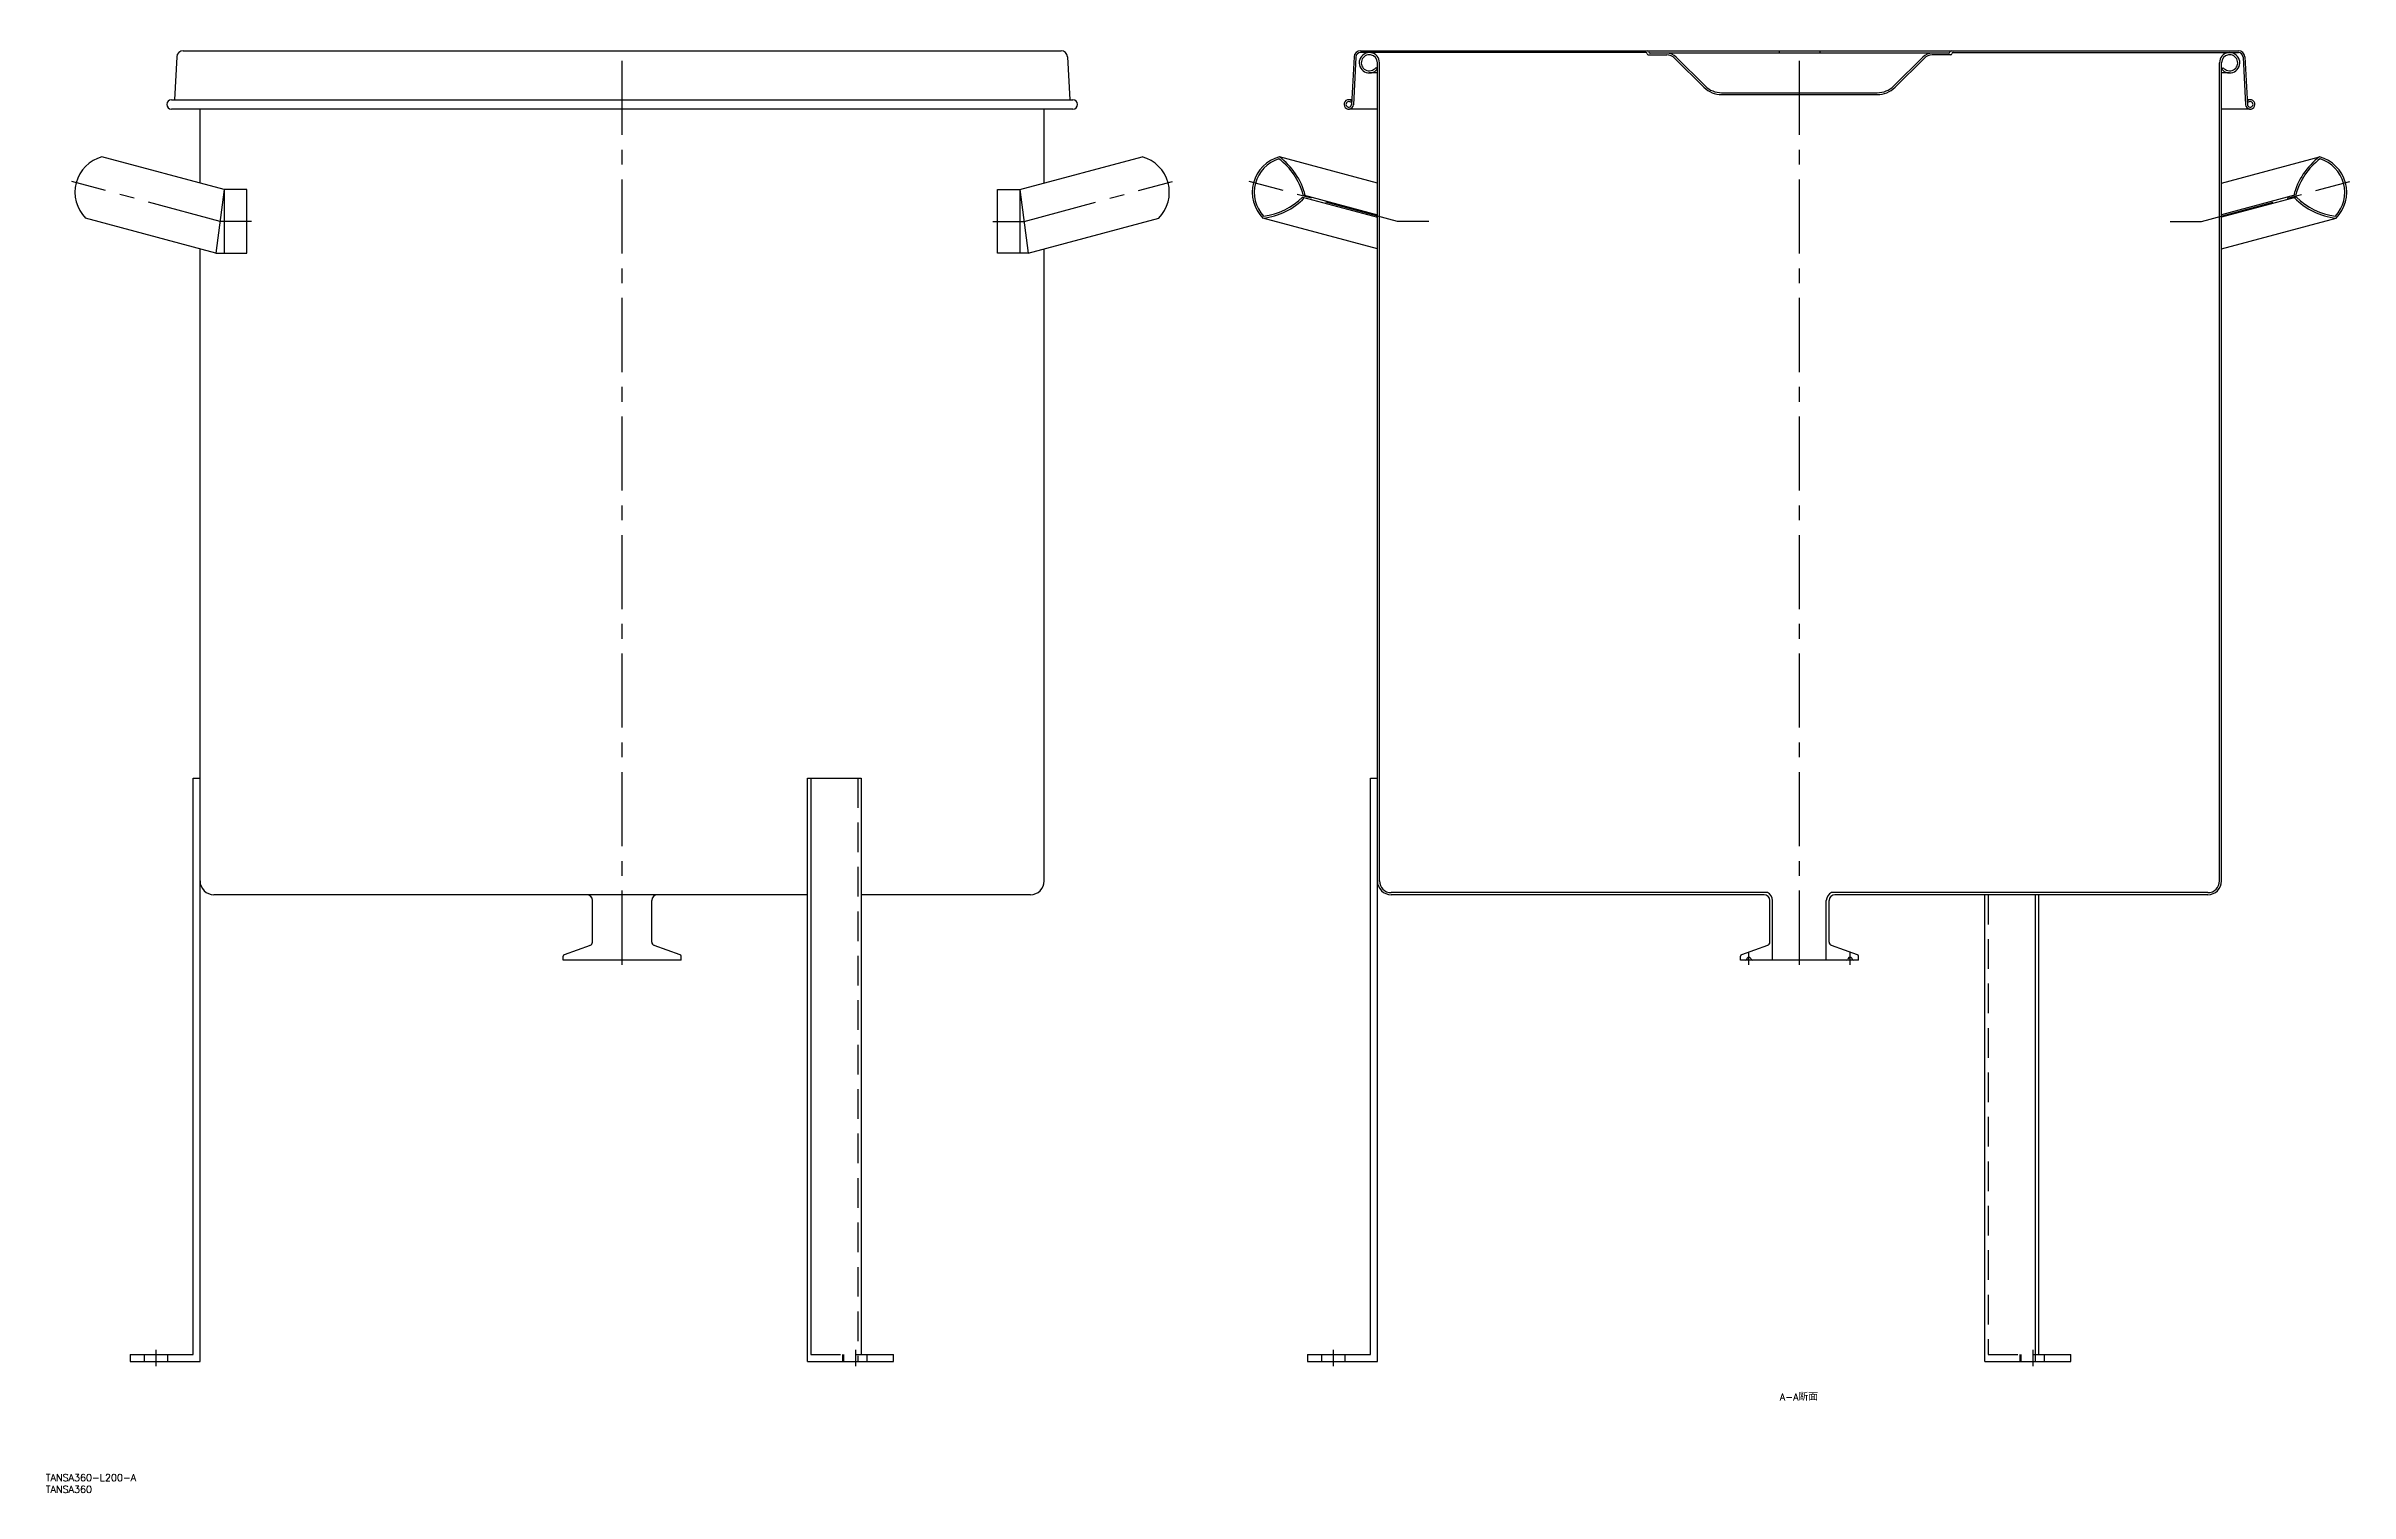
# Model space of a CAD drawing. Extents: x -247 to 740, y -879 to 197.
# Drawn here: x -247 to 740, y -879 to -259 of the extents above; entities that cross this region are included whole.
import ezdxf

# ---------------------------------------------------------------- set-up
doc = ezdxf.new("R2010")
doc.units = 0
doc.linetypes.add('CENTER', pattern=[50.8, 31.75, -6.35, 6.35, -6.35])
doc.linetypes.add('DASHED', pattern=[19.05, 12.7, -6.35])
doc.layers.get('0').update_dxf_attribs({"linetype": 'CONTINUOUS'})
doc.layers.add('CENTER', color=1, linetype='CONTINUOUS')
doc.styles.get("Standard").update_dxf_attribs({"font": 'txt.shx', "height": 3, "bigfont": 'bigfont.shx'})

msp = doc.modelspace()

# ---------------------------------------------------------------- linework, layer by layer
at = {"color": 7, "linetype": 'CONTINUOUS'}
for p, q in [((-190.9, -263.6), (-191.86, -281.95)), ((-188.1, -260.95), (188.1, -260.95)), ((190.9, -263.6), (191.86, -281.95)), ((313.67, -263.6), (312.6, -284.06)), ((314.47, -263.64), (313.39, -284.11)), ((316.46, -260.95), (692.67, -260.95)), ((438.77, -261.75), (316.46, -261.75)), ((323.67, -822.65), (323.67, -266.1)), ((324.57, -616.75), (324.57, -266.1)), ((439.77, -262.75), (447.66, -262.75)), ((568.57, -261.95), (440.57, -261.95)), ((451.2, -264.21), (463.57, -276.58)), ((451.77, -263.65), (464.14, -276.02)), ((495.82, -260.95), (495.82, -261.95)), ((513.32, -260.95), (513.32, -261.95)), ((557.37, -263.65), (545, -276.02)), ((557.93, -264.21), (545.56, -276.58)), ((569.37, -262.75), (561.47, -262.75)), ((570.37, -261.75), (692.67, -261.75)), ((684.57, -616.75), (684.57, -266.1)), ((685.47, -616.75), (685.47, -266.1)), ((694.67, -263.64), (695.74, -284.11)), ((695.47, -263.6), (696.54, -284.06)), ((323.67, -270.45), (320.22, -270.45)), ((323.67, -268.75), (322.95, -268.2)), ((685.47, -268.75), (686.18, -268.2)), ((688.92, -270.45), (685.47, -270.45)), ((-193.17, -281.95), (193.17, -281.95)), ((193.17, -285.95), (-193.17, -285.95)), ((-180.9, -317.67), (-180.9, -285.95)), ((180.9, -317.67), (180.9, -285.95)), ((312.71, -281.95), (311.4, -281.95)), ((323.67, -285.95), (311.4, -285.95)), ((312.17, -283.02), (312.68, -282.41)), ((471.21, -278.95), (537.92, -278.95)), ((471.21, -279.75), (537.92, -279.75)), ((697.73, -285.95), (685.47, -285.95)), ((697.73, -281.95), (696.43, -281.95)), ((696.96, -283.02), (696.45, -282.41)), ((-170.48, -320.46), (-222.91, -306.41)), ((170.48, -320.46), (222.91, -306.41)), ((323.67, -317.67), (281.66, -306.41)), ((685.47, -317.67), (727.48, -306.41)), ((-170.48, -320.46), (-174.06, -347.66)), ((-160.88, -320.46), (-170.48, -320.46)), ((-170.48, -320.46), (-170.48, -347.66)), ((-160.88, -347.66), (-160.88, -320.46)), ((160.88, -347.66), (160.88, -320.46)), ((160.88, -320.46), (170.48, -320.46)), ((170.48, -320.46), (170.48, -347.66)), ((170.48, -320.46), (174.06, -347.66)), ((291.61, -323.67), (323.67, -332.26)), ((291.87, -322.71), (323.67, -331.23)), ((717.27, -322.71), (685.47, -331.23)), ((717.53, -323.67), (685.47, -332.26)), ((-174.06, -347.66), (-229.95, -332.68)), ((174.06, -347.66), (229.95, -332.68)), ((323.67, -345.83), (274.62, -332.68)), ((685.47, -345.83), (734.52, -332.68)), ((-180.9, -822.65), (-180.9, -345.83)), ((-174.06, -347.66), (-160.88, -347.66)), ((174.06, -347.66), (160.88, -347.66)), ((180.9, -616.75), (180.9, -345.83)), ((-183.9, -572.65), (-180.8, -572.65)), ((-183.9, -819.65), (-183.9, -572.65)), ((79.41, -822.65), (79.41, -572.65)), ((79.41, -572.65), (102.49, -572.65)), ((80.84, -572.65), (80.84, -819.65)), ((102.49, -572.65), (102.49, -819.65)), ((320.67, -819.65), (320.67, -572.65)), ((320.67, -572.65), (323.77, -572.65)), ((490.83, -621.75), (329.57, -621.75)), ((679.57, -621.75), (518.31, -621.75)), ((79.41, -622.65), (-175, -622.65)), ((-12.7, -642.95), (-12.7, -625.15)), ((-12.7, -642.95), (-12.7, -625.15)), ((12.7, -642.95), (12.7, -625.15)), ((12.7, -642.95), (12.7, -625.15)), ((175, -622.65), (102.49, -622.65)), ((489.37, -622.65), (329.57, -622.65)), ((491.87, -642.95), (491.87, -625.15)), ((491.87, -642.95), (491.87, -625.15)), ((493.07, -650.65), (493.07, -625.15)), ((516.07, -650.65), (516.07, -625.15)), ((517.27, -642.95), (517.27, -625.15)), ((517.27, -642.95), (517.27, -625.15)), ((679.57, -622.65), (519.77, -622.65)), ((583.98, -822.65), (583.98, -622.65)), ((605.63, -622.65), (605.63, -822.65)), ((607.06, -622.65), (607.06, -819.65)), ((-25.25, -650.65), (-25.25, -648.96)), ((25.25, -650.65), (-25.25, -650.65)), ((-13.67, -644.34), (-24.86, -648.41)), ((24.86, -648.41), (13.67, -644.34)), ((25.25, -650.65), (25.25, -648.96)), ((479.32, -650.65), (479.32, -648.96)), ((529.82, -650.65), (479.32, -650.65)), ((490.9, -644.34), (479.7, -648.41)), ((482.05, -650.01), (481.94, -650.29)), ((483.68, -650.01), (483.8, -650.29)), ((529.43, -648.41), (518.23, -644.34)), ((525.46, -649.99), (525.34, -650.29)), ((527.07, -649.99), (527.2, -650.29)), ((529.82, -650.65), (529.82, -648.96)), ((-210.9, -819.65), (-183.9, -819.65)), ((-210.9, -819.65), (-210.9, -822.65)), ((-210.9, -822.65), (-180.9, -822.65)), ((79.41, -822.65), (116.28, -822.65)), ((94.62, -822.65), (94.62, -819.65)), ((102.49, -819.65), (116.28, -819.65)), ((116.28, -822.65), (116.28, -819.65)), ((293.67, -819.65), (320.67, -819.65)), ((293.67, -819.65), (293.67, -822.65)), ((293.67, -822.65), (323.67, -822.65)), ((299.67, -819.65), (299.67, -822.65)), ((309.67, -819.65), (309.67, -822.65)), ((583.98, -822.65), (620.84, -822.65)), ((607.06, -819.65), (620.84, -819.65)), ((620.84, -822.65), (620.84, -819.65))]:
    msp.add_line(p, q, dxfattribs=at)
at = {"color": 3, "linetype": 'DASHED'}
for p, q in [((101.06, -572.65), (101.06, -822.65)), ((585.41, -622.65), (585.41, -819.65)), ((-204.9, -819.65), (-204.9, -822.65)), ((-194.9, -819.65), (-194.9, -822.65)), ((80.84, -819.65), (102.49, -819.65)), ((94.95, -822.65), (94.95, -819.65)), ((104.95, -822.65), (104.95, -819.65)), ((585.41, -819.65), (607.06, -819.65)), ((599.19, -822.65), (599.19, -819.65)), ((599.52, -822.65), (599.52, -819.65)), ((609.52, -822.65), (609.52, -819.65))]:
    msp.add_line(p, q, dxfattribs=at)
at = {"color": 7, "linetype": 'CONTINUOUS'}
for centre, radius, start, end in [((-188.1, -263.75), 2.8, 90, 177), ((188.1, -263.75), 2.8, 3, 90), ((316.46, -263.75), 2.8, 90, 177), ((316.46, -263.75), 2, 90, 177), ((320.22, -266.1), 4.35, 0, 322.47649), ((320.22, -266.1), 3.45, 0, 322.47649), ((438.77, -262.25), 0.5, 0, 90), ((439.77, -262.25), 0.5, 180, 270), ((439.57, -261.45), 0.5, 0, 90), ((440.57, -261.45), 0.5, 180, 270), ((447.66, -267.75), 5.8, 45, 90), ((447.66, -267.75), 5, 45, 90), ((561.47, -267.75), 5.8, 90, 135), ((561.47, -267.75), 5, 90, 135), ((568.57, -261.45), 0.5, 270, 0), ((569.57, -261.45), 0.5, 90, 180), ((569.37, -262.25), 0.5, 270, 0), ((570.37, -262.25), 0.5, 90, 180), ((688.92, -266.1), 4.35, 217.52351, 180), ((688.92, -266.1), 3.45, 217.52351, 180), ((692.67, -263.75), 2.8, 3, 90), ((692.67, -263.75), 2, 3, 90), ((471.21, -268.95), 10, 225, 270), ((537.92, -268.95), 10, 270, 315), ((-193.17, -283.95), 2, 90, 270), ((193.17, -283.95), 2, 270, 90), ((311.4, -283.95), 2, 50.16513, 355.20766), ((311.4, -283.95), 1.2, 50.18849, 355.21981), ((471.21, -268.95), 10.8, 225, 270), ((537.92, -268.95), 10.8, 270, 315), ((697.73, -283.95), 2, 184.79234, 129.83487), ((697.73, -283.95), 1.2, 184.78019, 129.81151), ((-218.74, -321.61), 15.76, 105.32892, 224.67108), ((218.74, -321.61), 15.76, 315.32892, 74.67108), ((285.82, -321.61), 15.76, 105.32892, 224.67108), ((285.82, -321.61), 14.96, 106.81781, 223.18219), ((263.96, -330.28), 28.92, 15.18321, 52.66662), ((263.96, -330.28), 29.72, 14.29007, 53.44633), ((745.17, -330.28), 29.72, 126.55367, 165.70993), ((745.17, -330.28), 28.92, 127.33338, 164.81679), ((723.31, -321.61), 15.76, 315.32892, 74.67108), ((723.31, -321.61), 14.96, 316.81781, 73.18219), ((271.23, -303.16), 29.72, 276.55367, 315.70993), ((271.23, -303.16), 28.92, 277.33338, 314.81679), ((737.91, -303.16), 29.72, 224.29007, 263.44633), ((737.91, -303.16), 28.92, 225.18321, 262.66662), ((-175, -616.75), 5.9, 180, 270), ((175, -616.75), 5.9, 270, 0), ((329.57, -616.75), 5.9, 180, 270), ((329.57, -616.75), 5, 180, 270), ((489.37, -625.15), 3.7, 0, 66.76854), ((519.77, -625.15), 3.7, 113.23146, 180), ((679.57, -616.75), 5, 270, 0), ((679.57, -616.75), 5.9, 270, 0), ((-15.2, -625.15), 2.5, 0, 90), ((15.2, -625.15), 2.5, 90, 180), ((489.37, -625.15), 2.5, 0, 90), ((519.77, -625.15), 2.5, 90, 180), ((-24.66, -648.96), 0.588, 110, 180), ((-14.17, -642.95), 1.47, 290, 0), ((14.17, -642.95), 1.47, 180, 250), ((24.66, -648.96), 0.588, 0, 70), ((479.91, -648.96), 0.588, 110, 180), ((481.39, -650.06), 0.588, 270, 337), ((482.87, -650.35), 0.882, 23, 157), ((484.34, -650.06), 0.588, 203, 270), ((490.4, -642.95), 1.47, 290, 0), ((518.74, -642.95), 1.47, 180, 250), ((524.79, -650.06), 0.588, 270, 337), ((526.27, -650.35), 0.882, 21.63699, 158.36301), ((527.74, -650.06), 0.588, 203, 270), ((529.23, -648.96), 0.588, 0, 70)]:
    msp.add_arc(centre, radius, start, end, dxfattribs=at)
at = {"layer": 'CENTER', "color": 1, "linetype": 'CENTER'}
for p, q in [((0, -652.65), (0, -258.95)), ((504.57, -652.65), (504.57, -258.95)), ((-172.27, -334.06), (-235.89, -317.01)), ((172.27, -334.06), (235.89, -317.01)), ((332.3, -334.06), (268.67, -317.01)), ((676.83, -334.06), (740.46, -317.01)), ((-158.88, -334.06), (-172.27, -334.06)), ((158.88, -334.06), (172.27, -334.06)), ((345.69, -334.06), (332.3, -334.06)), ((663.45, -334.06), (676.83, -334.06)), ((482.87, -652.65), (482.87, -647.47)), ((526.27, -652.65), (526.27, -647.47)), ((-199.9, -817.65), (-199.9, -824.65)), ((99.95, -817.65), (99.95, -824.65)), ((304.67, -817.65), (304.67, -824.65)), ((604.52, -817.65), (604.52, -824.65))]:
    msp.add_line(p, q, dxfattribs=at)

# ---------------------------------------------------------------- texts
at = {"color": 137, "linetype": 'CONTINUOUS'}
msp.add_text('A-A断面', height=3, dxfattribs=at).set_placement((496.15, -839.39))
at = {"color": 7, "linetype": 'CONTINUOUS'}
for s, p in [('TANSA360-L200-A', (-247, -874.02)), ('TANSA360', (-247, -879.02))]:
    msp.add_text(s, height=3, dxfattribs=at).set_placement(p)

doc.saveas('drawing.dxf')
